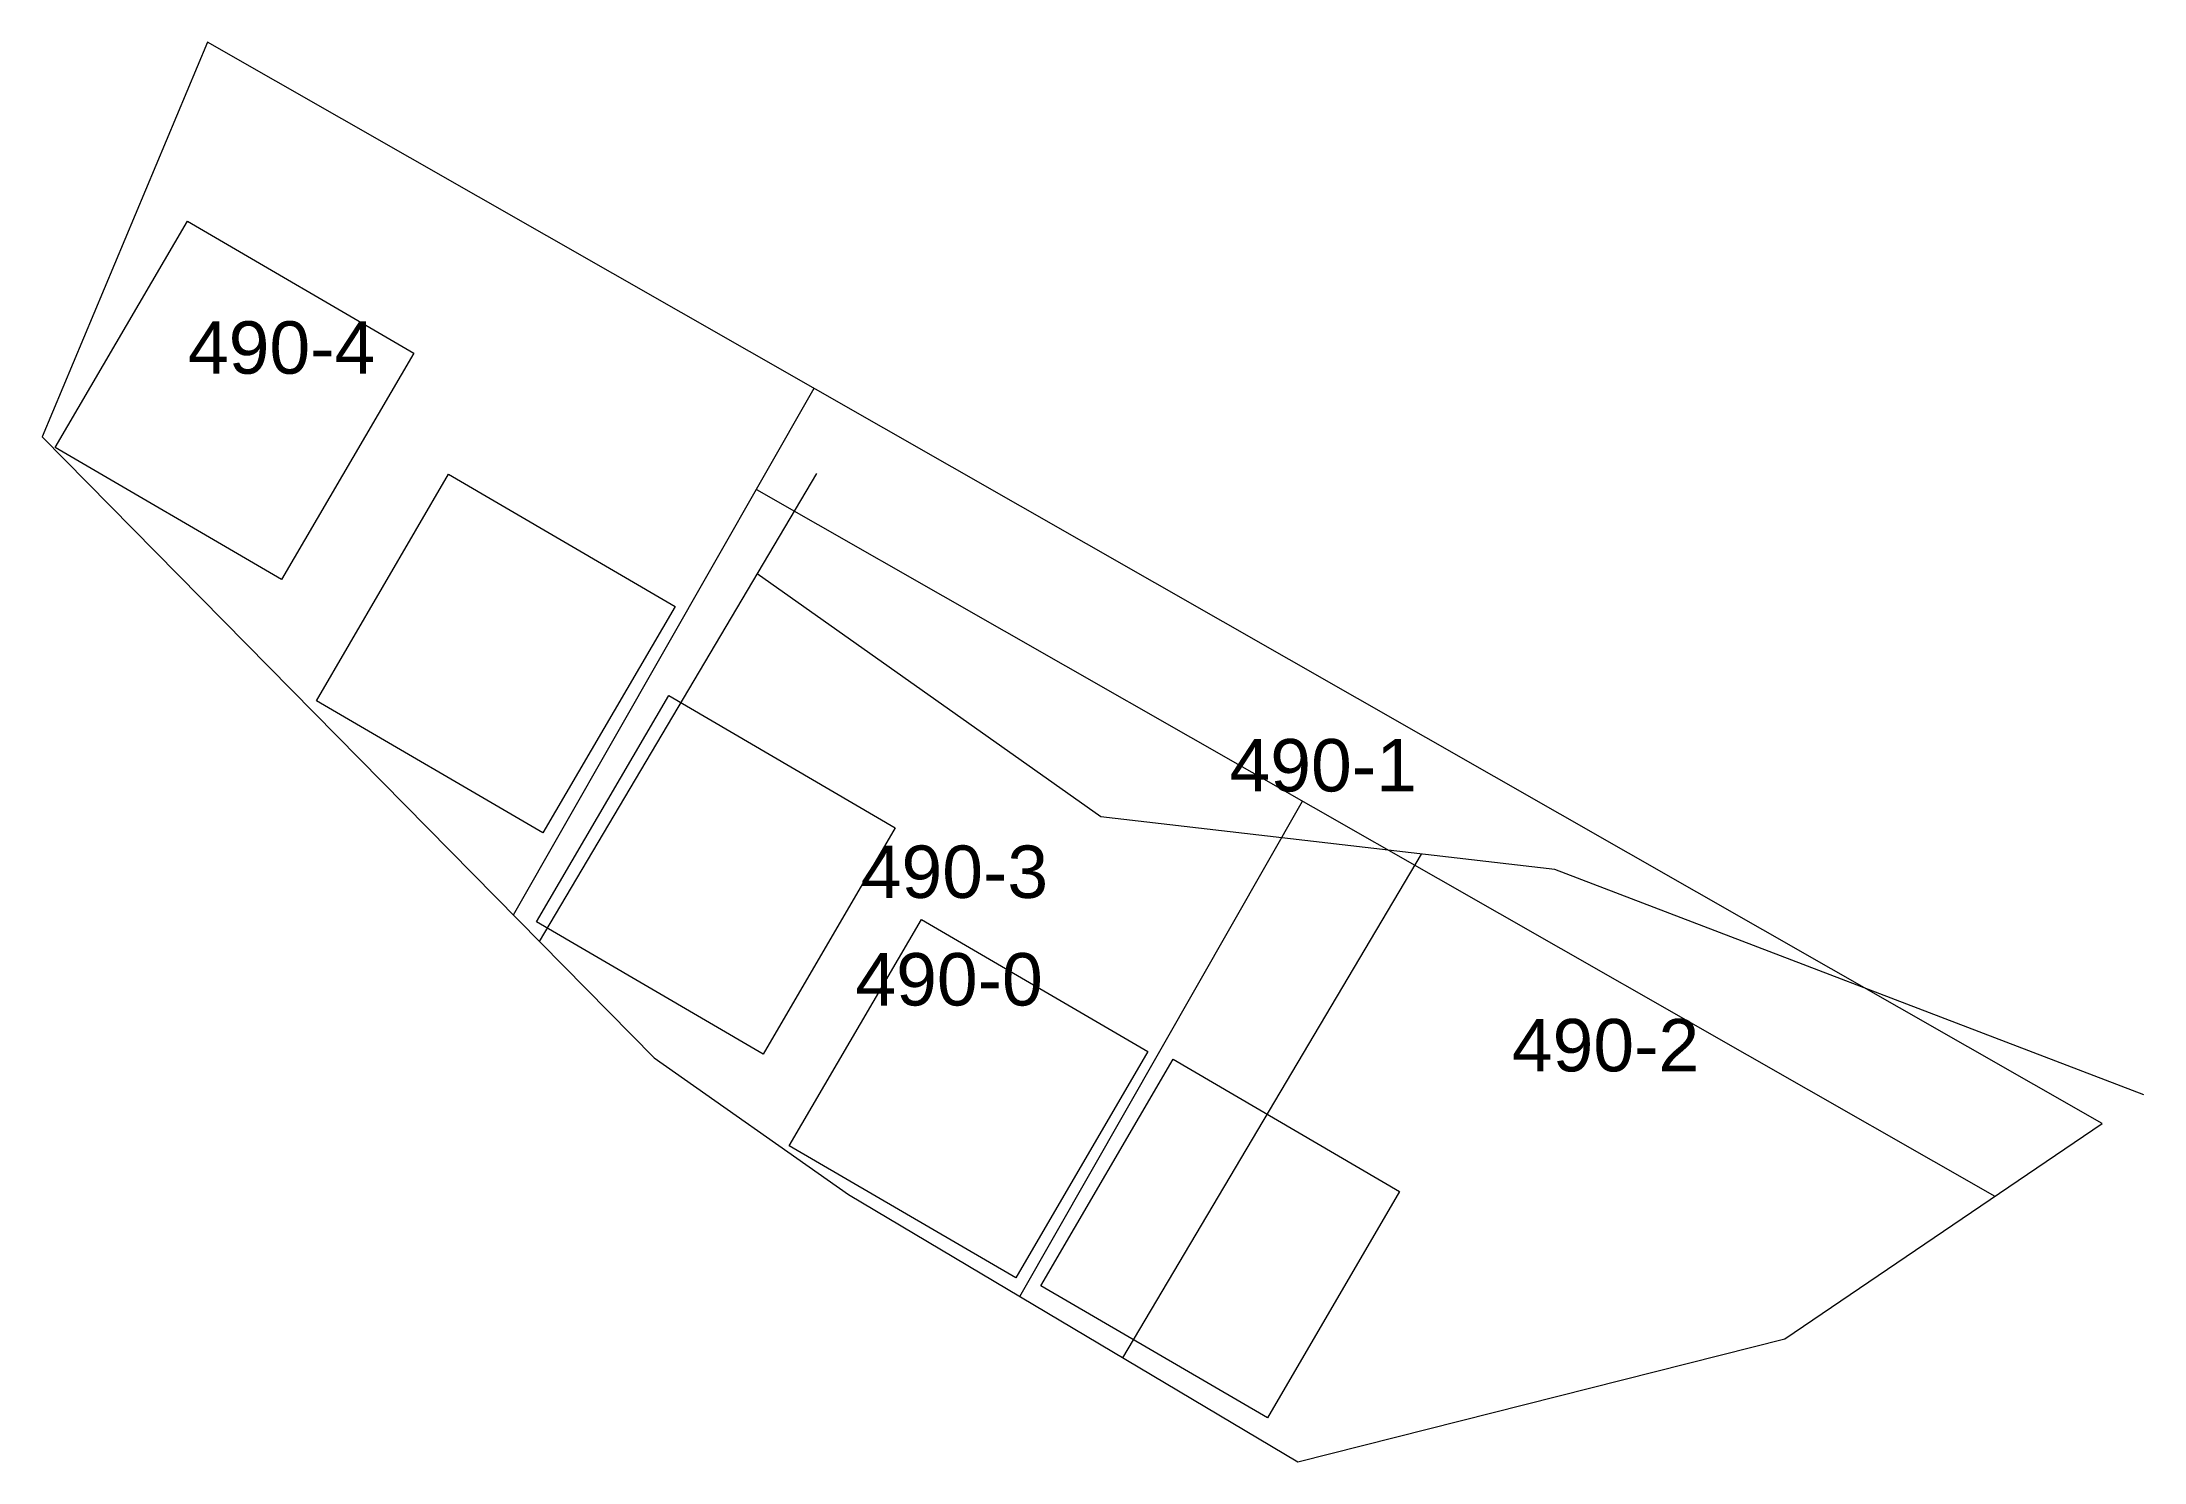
# Model space of a CAD drawing. Header units: metres. Extents: x 7515325 to 7515397.1, y 4697813.9 to 4697862.7.
import ezdxf

# ---------------------------------------------------------------- set-up
doc = ezdxf.new("R2010")
doc.units = ezdxf.units.M
for name, color, linetype, lineweight in [('Ndarjet', 1, 'Continuous', 0), ('Nr-Baz', 250, 'Continuous', 0), ('Nr-Ri', 1, 'Continuous', 0), ('Parc-Re', 6, 'Continuous', 0), ('rregullimi parcelat', 5, 'Continuous', 0), ('Zyrtare', 4, 'Continuous', 0)]:
    doc.layers.add(name, color=color, linetype=linetype, lineweight=lineweight)
doc.styles.get("Standard").update_dxf_attribs({"font": 'arial.ttf'})

msp = doc.modelspace()

# ---------------------------------------------------------------- linework, layer by layer
at = {"layer": 'Ndarjet', "flags": 128}
for points in [[(7515342.032, 4697831.814), (7515351.552, 4697847.882)], [(7515397.104, 4697826.541), (7515376.888, 4697834.283), (7515361.302, 4697836.084), (7515349.509, 4697844.433)], [(7515362.053, 4697817.518), (7515372.301, 4697834.813)]]:
    msp.add_lwpolyline(points, dxfattribs=at)
at = {"layer": 'Parc-Re', "flags": 128}
for points in [[(7515341.136, 4697832.723), (7515351.46, 4697850.804)], [(7515349.476, 4697847.33), (7515391.983, 4697823.062)], [(7515358.517, 4697819.622), (7515368.225, 4697836.626)]]:
    msp.add_lwpolyline(points, dxfattribs=at)
at = {"layer": 'rregullimi parcelat', "flags": 128}
msp.add_lwpolyline([(7515330.639, 4697862.691), (7515324.959, 4697849.135), (7515345.968, 4697827.821), (7515352.638, 4697823.121), (7515368.067, 4697813.94), (7515384.778, 4697818.169), (7515395.667, 4697825.565)], close=True, dxfattribs=at)
at = {"layer": 'Zyrtare'}
for points in [[(7515329.946, 4697856.544), (7515337.718, 4697852.006), (7515333.18, 4697844.234), (7515325.408, 4697848.772)], [(7515338.915, 4697847.849), (7515346.687, 4697843.311), (7515342.149, 4697835.539), (7515334.377, 4697840.077)], [(7515346.472, 4697840.254), (7515354.244, 4697835.716), (7515349.706, 4697827.944), (7515341.934, 4697832.482)], [(7515355.146, 4697832.568), (7515362.918, 4697828.03), (7515358.38, 4697820.258), (7515350.608, 4697824.796)], [(7515363.783, 4697827.766), (7515371.555, 4697823.227), (7515367.017, 4697815.455), (7515359.245, 4697819.993)]]:
    msp.add_lwpolyline(points, close=True, dxfattribs=at)

# ---------------------------------------------------------------- texts
at = {"layer": 'Nr-Baz'}
msp.add_text('490-0', height=1.8, dxfattribs=at).set_placement((7515352.877, 4697829.612))
at = {"layer": 'Nr-Ri'}
for s, p in [('490-4', (7515329.967, 4697851.303)), ('490-1', (7515365.718, 4697836.961)), ('490-3', (7515353.06, 4697833.305)), ('490-2', (7515375.408, 4697827.35))]:
    msp.add_text(s, height=1.8, dxfattribs=at).set_placement(p)

doc.saveas('drawing.dxf')
